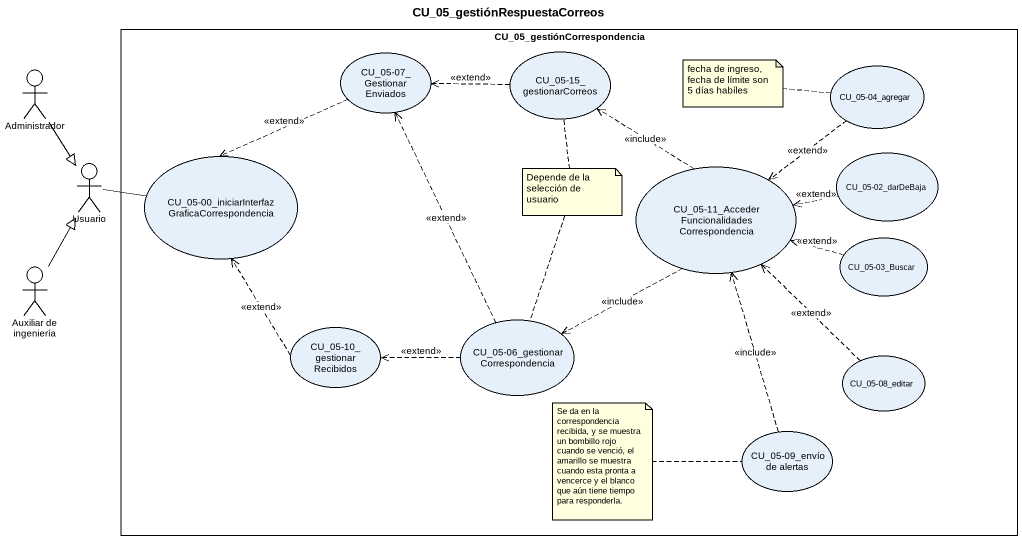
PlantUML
@startuml
title CU_05_gestiónRespuestaCorreos
rectangle CU_05_gestiónCorrespondencia {
  usecase "CU_05-07_GestionarEnviados" as CU_05_07_GestionarEnviados
  usecase "CU_05-15_gestionarCorreos" as CU_05_15_gestionarCorreos
  usecase "CU_05-04_agregar" as CU_05_04_agregar
  usecase "CU_05-00_iniciarInterfazGraficaCorrespondencia" as CU_05_00
  usecase "CU_05-02_darDeBaja" as CU_05_02_darDeBaja
  usecase "CU_05-11_AccederFuncionalidadesCorrespondencia" as CU_05_11
  usecase "CU_05-03_Buscar" as CU_05_03_Buscar
  usecase "CU_05-06_gestionarCorrespondencia" as CU_05_06
  usecase "CU_05-10_gestionarRecibidos" as CU_05_10_gestionarRecibidos
  usecase "CU_05-08_editar" as CU_05_08_editar
  usecase "CU_05-09_envío de alertas" as CU_05_09_envío_de_alertas
}
actor Administrador
actor Usuario
actor "Auxiliar de ingeniería" as Auxiliar_de_ingeniería
Administrador --|> Usuario
CU_05_07_GestionarEnviados ..> CU_05_00 : <<extend>>
CU_05_15_gestionarCorreos .left.> CU_05_07_GestionarEnviados : <<extend>>
CU_05_04_agregar ..> CU_05_11 : <<extend>>
Usuario -right- CU_05_00
CU_05_02_darDeBaja .left.> CU_05_11 : <<extend>>
CU_05_11 .up.> CU_05_15_gestionarCorreos : <<include>>
CU_05_11 ..> CU_05_06 : <<include>>
CU_05_03_Buscar .left.> CU_05_11 : <<extend>>
Auxiliar_de_ingeniería -up-|> Usuario
CU_05_06 .up.> CU_05_07_GestionarEnviados : <<extend>>
CU_05_06 .left.> CU_05_10_gestionarRecibidos : <<extend>>
CU_05_10_gestionarRecibidos .up.> CU_05_00 : <<extend>>
CU_05_08_editar .up.> CU_05_11 : <<extend>>
CU_05_09_envío_de_alertas .up.> CU_05_11 : <<include>>
note left of CU_05_04_agregar : fecha de ingreso, fecha de límite son 5 días habíles
note as N2
  Depende de la selección de usuario
end note
N2 .. CU_05_15_gestionarCorreos
N2 .. CU_05_06
note left of CU_05_09_envío_de_alertas : Se da en la correspondencia recibida, y se muestra un bombillo rojo cuando se venció, el amarillo se muestra cuando esta pronta a vencerce y el blanco que aún tiene tiempo para responderla.
@enduml
